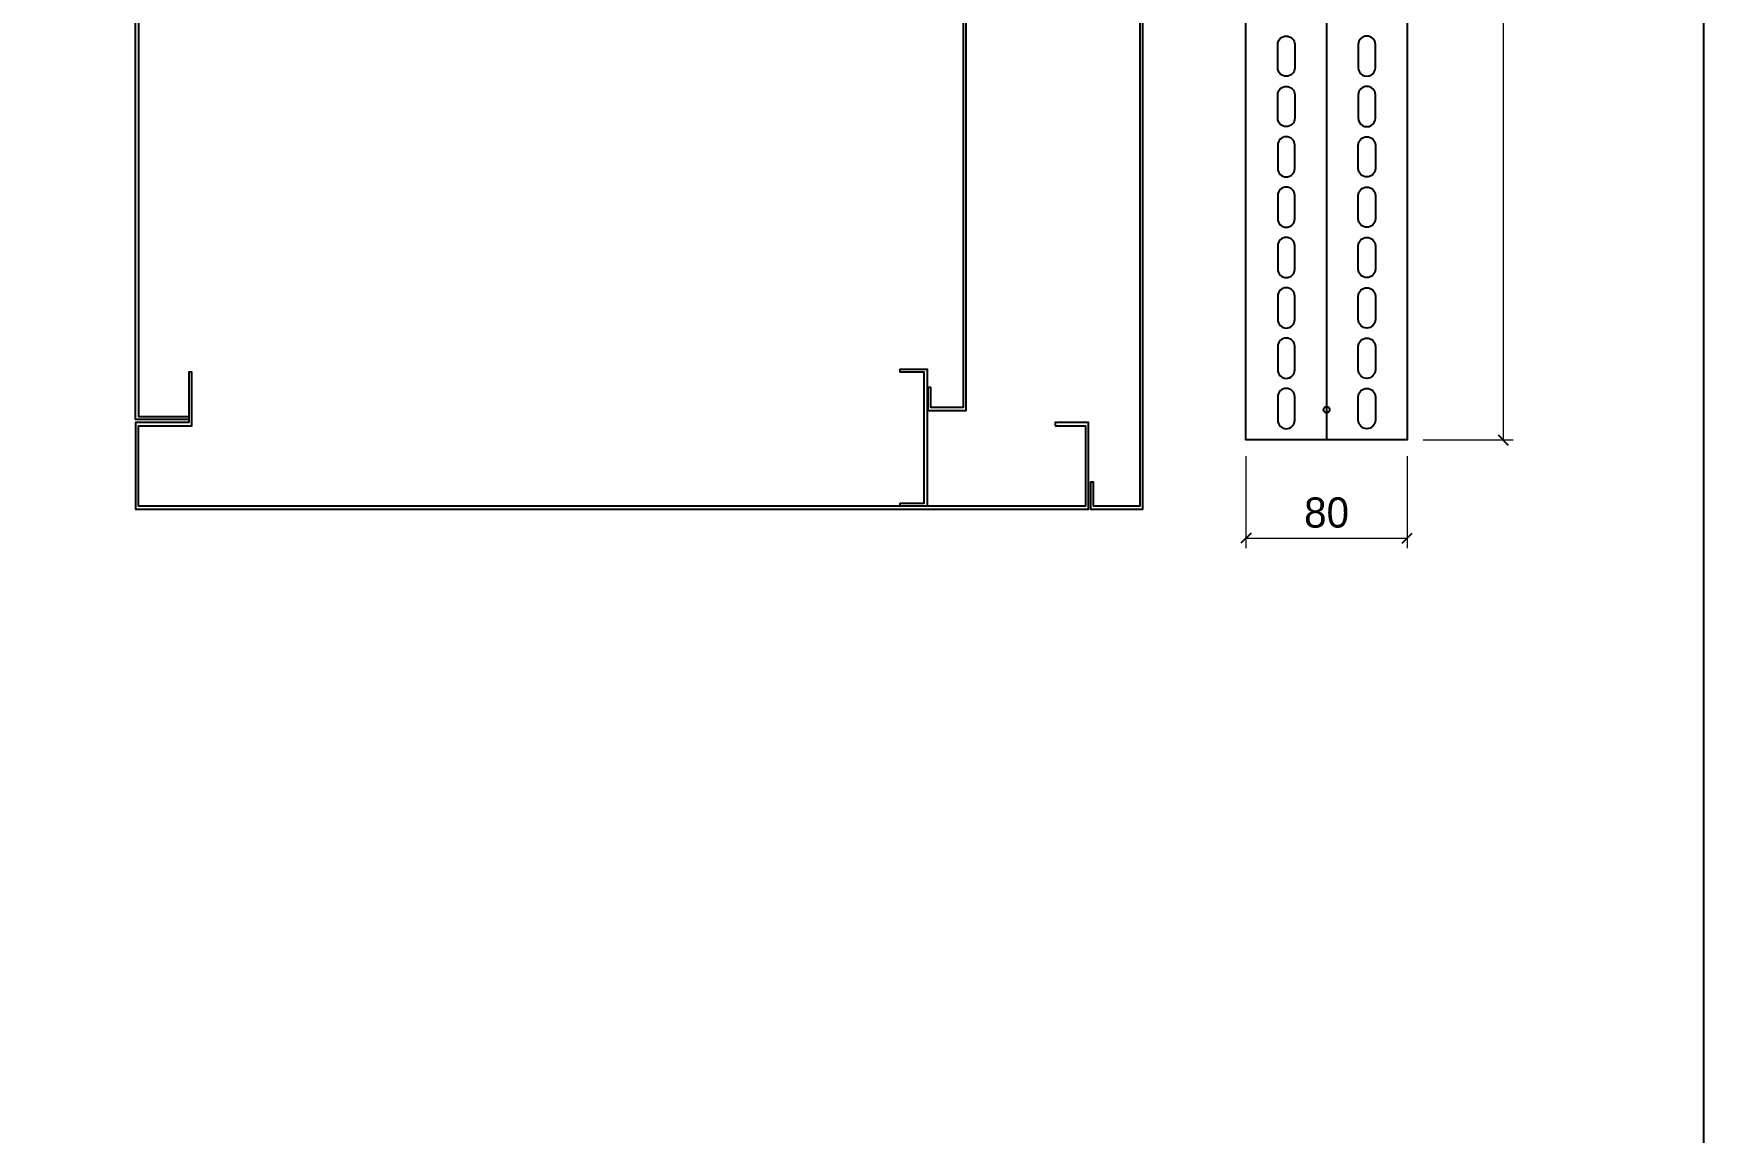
# Model space of a CAD drawing. Header units: millimetres. Extents: x 0 to 5940, y 0 to 4200.
# Drawn here: x 5111 to 5940, y 1870 to 2416 of the extents above; entities that cross this region are included whole.
import ezdxf
from ezdxf.enums import TextEntityAlignment as Align

# ---------------------------------------------------------------- set-up
doc = ezdxf.new("R2010")
doc.units = ezdxf.units.MM
doc.layers.add('CNC', color=7, linetype='Continuous')
doc.layers.add('DIM', color=253, linetype='Continuous')
doc.styles.add('Tahoma (Input Text)', font='tahoma.ttf')
doc.dimstyles.new('Dim-15', dxfattribs={"dimtxt": 15, "dimasz": 5, "dimexe": 5, "dimexo": 8, "dimgap": 5, "dimtad": 1, "dimdec": 0, "dimtxsty": 'Standard', "dimblk": 'OBLIQUE', "dimcen": 10, "dimclrd": 5, "dimclre": 5, "dimclrt": 3, "dimazin": 3, "dimtfac": 1, "dimtdec": 0, "dimtmove": 0, "dimatfit": 3, "dimldrblk": 'OBLIQUE', "dimlwd": 9, "dimlwe": 9})

# ---------------------------------------------------------------- blocks, each defined once
blk = doc.blocks.new('khungtenAsean2')
at = {"color": 7}
blk.add_lwpolyline([(0, 0), (2970, 0), (2970, -2100), (0, -2100)], close=True, dxfattribs=at)
at = {"color": 1, "style": 'Tahoma (Input Text)', "flags": 8}
for tag, p in [('#03', (506.57, -2019.3)), ('#01', (137.05, -2021.28)), ('#05', (1106.63, -2021.28)), ('#07', (1834.68, -2021.28)), ('#09', (2146.72, -2021.28)), ('#02', (98.46, -2081.28)), ('#04', (486.11, -2081.28)), ('#06', (1065.33, -2081.28)), ('#08', (1817.45, -2081.28)), ('#10', (2146.72, -2081.28))]:
    blk.add_attdef(tag, p, '', height=25, dxfattribs=at)
blk.add_attdef('#11', text='', height=25, dxfattribs=at).set_placement((2914.99, -2067.35), align=Align.CENTER)
blk = doc.blocks.new('*D15')
at = {"color": 0, "linetype": 'ByBlock', "lineweight": -2}
for p, q in [((5843.05, 3842.82), (5838.05, 3847.82)), ((5838.05, 2216.62), (5843.05, 2211.62))]:
    blk.add_line(p, q, dxfattribs=at)
at = {"layer": 'Defpoints', "color": 0, "transparency": 16777216}
for p in [(5792.85, 3845.32), (5792.85, 2214.12), (5840.55, 2214.12)]:
    blk.add_point(p, dxfattribs=at)
at = {"layer": 'DIM', "color": 5, "lineweight": 9, "transparency": 16777216}
for p, q in [((5800.85, 3845.32), (5845.55, 3845.32)), ((5840.55, 3845.32), (5840.55, 2214.12)), ((5800.85, 2214.12), (5845.55, 2214.12))]:
    blk.add_line(p, q, dxfattribs=at)
at = {"layer": 'DIM', "color": 3, "transparency": 16777216, "insert": (5827.89, 3029.72), "char_height": 15, "attachment_point": 5, "rotation": 90}
blk.add_mtext('1631', dxfattribs=at)
blk = doc.blocks.new('_Oblique')
at = {"color": 0, "linetype": 'ByBlock', "lineweight": -2}
blk.add_line((-0.5, -0.5), (0.5, 0.5), dxfattribs=at)
blk = doc.blocks.new('*D16')
at = {"color": 0, "linetype": 'ByBlock', "lineweight": -2}
for p, q in [((5715.35, 2167.85), (5710.35, 2162.85)), ((5790.35, 2162.85), (5795.35, 2167.85))]:
    blk.add_line(p, q, dxfattribs=at)
at = {"layer": 'Defpoints', "color": 0, "transparency": 16777216}
for p in [(5712.85, 2214.12), (5792.85, 2214.12), (5792.85, 2165.35)]:
    blk.add_point(p, dxfattribs=at)
at = {"layer": 'DIM', "color": 5, "lineweight": 9, "transparency": 16777216}
for p, q in [((5712.85, 2206.12), (5712.85, 2160.35)), ((5792.85, 2206.12), (5792.85, 2160.35)), ((5712.85, 2165.35), (5792.85, 2165.35))]:
    blk.add_line(p, q, dxfattribs=at)
at = {"layer": 'DIM', "color": 3, "transparency": 16777216, "insert": (5752.85, 2178.01), "char_height": 15, "attachment_point": 5}
blk.add_mtext('80', dxfattribs=at)
blk = doc.blocks.new('f3daunguoc')
at = {"layer": 'CNC', "color": 2, "lineweight": -3}
blk.add_circle((0, 0), 1.5, dxfattribs=at)
blk = doc.blocks.new('ovan8.5x20')
at = {"layer": 'CNC', "color": 2, "lineweight": -3}
for p, q in [((5.75, 4.25), (-5.75, 4.25)), ((-5.75, -4.25), (5.75, -4.25))]:
    blk.add_line(p, q, dxfattribs=at)
for centre, start, end in [((-5.75, 0), 90, 270), ((5.75, 0), 270, 90)]:
    blk.add_arc(centre, 4.25, start, end, dxfattribs=at)

msp = doc.modelspace()

# ---------------------------------------------------------------- linework, layer by layer
at = {"color": 7}
msp.add_line((5752.85, 3845.32), (5752.85, 2214.12), dxfattribs=at)
for points in [[(5637.16, 3864.22), (5637.16, 3876.22), (5660.16, 3876.22), (5660.16, 2181.22), (5637.16, 2181.22), (5637.16, 2193.22), (5635.66, 2193.22), (5635.66, 2179.72), (5661.66, 2179.72), (5661.66, 3877.72), (5635.66, 3877.72), (5635.66, 3864.22)], [(5712.85, 3845.32), (5792.85, 3845.32), (5792.85, 2214.12), (5712.85, 2214.12)], [(5188.16, 3833.72), (5163.16, 3833.72), (5163.16, 2225.72), (5188.16, 2225.72), (5188.16, 2224.22), (5161.66, 2224.22), (5161.66, 3835.22), (5188.16, 3835.22)], [(5618.16, 2221.22), (5633.16, 2221.22), (5633.16, 2181.22), (5163.16, 2181.22), (5163.16, 2221.22), (5189.66, 2221.22), (5189.66, 2247.72), (5188.16, 2247.72), (5188.16, 2222.72), (5161.66, 2222.72), (5161.66, 2179.72), (5634.66, 2179.72), (5634.66, 2222.72), (5618.16, 2222.72)], [(5541.16, 2182.72), (5553.16, 2182.72), (5553.16, 2247.72), (5541.16, 2247.72), (5541.16, 2249.22), (5554.66, 2249.22), (5554.66, 2181.22), (5541.16, 2181.22)]]:
    msp.add_lwpolyline(points, close=True, dxfattribs=at)
at = {"color": 6}
msp.add_lwpolyline([(5556.46, 3819.22), (5556.46, 3829.22), (5572.46, 3829.22), (5572.46, 2230.22), (5556.46, 2230.22), (5556.46, 2240.22), (5554.96, 2240.22), (5554.96, 2228.72), (5573.96, 2228.72), (5573.96, 3830.72), (5554.96, 3830.72), (5554.96, 3819.22)], close=True, dxfattribs=at)

# ---------------------------------------------------------------- block references
at = {"color": 7, "xscale": 2, "yscale": 2, "zscale": 2}
msp.add_blockref('khungtenAsean2', (0, 4200), dxfattribs=at)
at = {"lineweight": -3}
msp.add_blockref('f3daunguoc', (5752.85, 2229.12), dxfattribs=at)
at = {"layer": 'CNC', "lineweight": -3, "xscale": -1}
for p, rotation in [((5732.85, 2404.72), 90), ((5732.85, 2379.72), 90), ((5772.85, 2354.72), 270), ((5772.85, 2329.72), 270), ((5772.85, 2304.72), 270), ((5772.85, 2279.72), 270), ((5772.85, 2254.72), 270), ((5772.85, 2229.72), 270)]:
    msp.add_blockref('ovan8.5x20', p, dxfattribs=dict(at, rotation=rotation))
at = {"layer": 'CNC', "lineweight": -3}
for p, rotation in [((5772.85, 2404.72), 270), ((5772.85, 2379.72), 270), ((5732.85, 2354.72), 90), ((5732.85, 2329.72), 90), ((5732.85, 2304.72), 90), ((5732.85, 2279.72), 90), ((5732.85, 2254.72), 90), ((5732.85, 2229.72), 90)]:
    msp.add_blockref('ovan8.5x20', p, dxfattribs=dict(at, rotation=rotation))

# ---------------------------------------------------------------- dimensions: what is measured, and where the dimension line sits
at = {"layer": 'DIM', "color": 7}
dim = msp.add_linear_dim(base=(5840.55, 2214.12), p1=(5792.85, 3845.32), p2=(5792.85, 2214.12), angle=90, dimstyle='Dim-15', dxfattribs=at)
dim.commit()
dim.dimension.update_dxf_attribs({"geometry": '*D15', "text_midpoint": (5827.89, 3029.72)})
dim = msp.add_linear_dim(base=(5792.85, 2165.35), p1=(5712.85, 2214.12), p2=(5792.85, 2214.12), dimstyle='Dim-15', dxfattribs=at)
dim.commit()
dim.dimension.update_dxf_attribs({"geometry": '*D16', "text_midpoint": (5752.85, 2178.01)})

doc.saveas('drawing.dxf')
